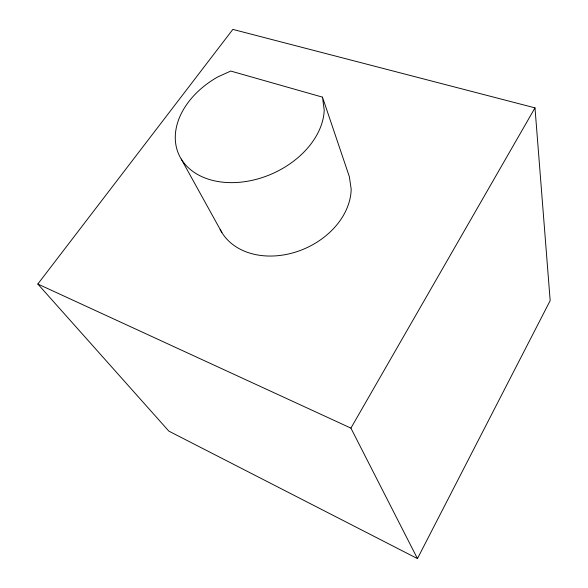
<?xml version="1.0" encoding="UTF-8"?>
<svg xmlns="http://www.w3.org/2000/svg" width="588" height="588" viewBox="0 0 588 588"><rect width="100%" height="100%" fill="white"/><g stroke="black" fill="none" stroke-linecap="round" stroke-linejoin="round"><path stroke-width="0.88" d="M417.451 558.6L550.17 300.63L534.992 107.869L232.848 29.4L37.83 284.026L168.844 431.122L417.451 558.6L350.911 428.123L37.83 284.026M350.911 428.123L534.992 107.869M322.474 97.138L230.753 71.06L217.861 76.881A77.638 55.537 -23.8 0 0 178.274 153.203A77.638 55.537 -23.8 0 0 259.198 178.517A77.638 55.537 -23.8 0 0 324.223 110.147L322.474 97.138L349.346 176.635L351.176 189.115A70.112 53.677 -23.8 0 1 295.161 252.208A70.112 53.677 -23.8 0 1 220.155 229.43M181.236 159.061L221.86 232.51"/></g></svg>
